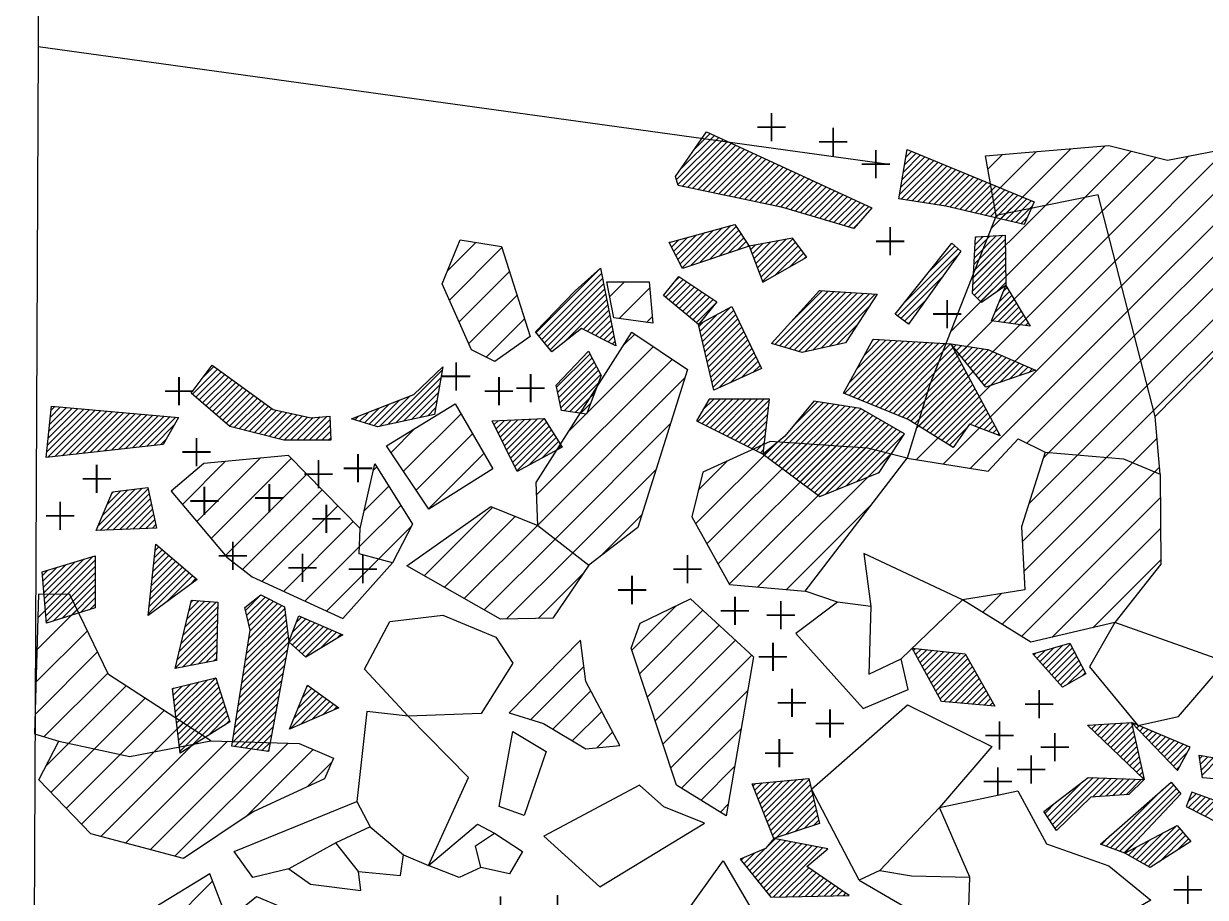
# Model space of a CAD drawing. Header units: metres. Extents: x -4.31 to -3.29, y -17.28 to -14.21.
# Drawn here: x -4.309 to -3.642, y -15.189 to -14.696 of the extents above; entities that cross this region are included whole.
import ezdxf

# ---------------------------------------------------------------- set-up
doc = ezdxf.new("R2010")
doc.units = ezdxf.units.M
doc.header["$LTSCALE"] = 25
doc.header["$MEASUREMENT"] = 0
doc.linetypes.add('STRICHPUNKTX2', pattern=[2, 1, -0.5, 0, -0.5])
doc.layers.get('0').update_dxf_attribs({"linetype": 'CONTINUOUS'})
for name, color, linetype in [('FEUER', 1, 'CONTINUOUS'), ('GRABUNGSGRENZE', 3, 'STRICHPUNKTX2'), ('KNOCHEN', 2, 'CONTINUOUS'), ('KNOCHENSCHRAFF', 2, 'CONTINUOUS'), ('STEINE', 4, 'CONTINUOUS'), ('STEINESCHRAFF', 4, 'CONTINUOUS')]:
    doc.layers.add(name, color=color, linetype=linetype)

# ---------------------------------------------------------------- blocks, each defined once
blk = doc.blocks.new('*X2')
at = {"color": 0}
for p, q in [((-393.029, -1476.671), (-392.129, -1475.77)), ((-394.03, -1478.378), (-391.645, -1475.993)), ((-393.949, -1478.651), (-391.402, -1476.104)), ((-393.796, -1477.79), (-391.887, -1475.881)), ((-393.707, -1478.763), (-391.16, -1476.216)), ((-393.415, -1478.824), (-390.918, -1476.327)), ((-393.123, -1478.885), (-390.676, -1476.438)), ((-392.831, -1478.947), (-390.434, -1476.55)), ((-392.538, -1479.008), (-390.192, -1476.661)), ((-392.246, -1479.069), (-389.949, -1476.773)), ((-391.954, -1479.131), (-389.707, -1476.884)), ((-391.662, -1479.192), (-389.465, -1476.995)), ((-391.37, -1479.253), (-389.223, -1477.107)), ((-381.296, -1478.372), (-380.009, -1477.085)), ((-381.225, -1477.948), (-380.259, -1476.982)), ((-381.154, -1477.524), (-380.509, -1476.878)), ((-381.084, -1477.099), (-380.759, -1476.774)), ((-381.013, -1476.675), (-381.009, -1476.671)), ((-391.077, -1479.315), (-388.981, -1477.218)), ((-390.785, -1479.376), (-388.739, -1477.33)), ((-390.493, -1479.437), (-388.497, -1477.441)), ((-390.201, -1479.499), (-388.254, -1477.552)), ((-389.909, -1479.56), (-388.012, -1477.664)), ((-389.616, -1479.621), (-387.77, -1477.775)), ((-381.437, -1479.22), (-379.509, -1477.292)), ((-381.367, -1478.796), (-379.759, -1477.189)), ((-381.347, -1479.484), (-379.259, -1477.396)), ((-381.042, -1479.532), (-379.009, -1477.5)), ((-380.736, -1479.58), (-378.759, -1477.603)), ((-380.43, -1479.628), (-378.51, -1477.707)), ((-380.125, -1479.676), (-378.26, -1477.811)), ((-389.324, -1479.683), (-387.528, -1477.887)), ((-389.032, -1479.744), (-387.286, -1477.998)), ((-388.74, -1479.805), (-387.044, -1478.109)), ((-388.447, -1479.867), (-386.801, -1478.221)), ((-388.155, -1479.928), (-386.559, -1478.332)), ((-387.874, -1480.001), (-386.317, -1478.444)), ((-379.819, -1479.724), (-378.01, -1477.914)), ((-379.514, -1479.772), (-377.76, -1478.018)), ((-379.208, -1479.82), (-377.51, -1478.122)), ((-378.902, -1479.868), (-377.26, -1478.225)), ((-378.611, -1479.93), (-377.01, -1478.329)), ((-378.325, -1479.997), (-376.76, -1478.433)), ((-387.601, -1480.081), (-386.075, -1478.555)), ((-387.328, -1480.162), (-385.833, -1478.666)), ((-387.055, -1480.242), (-385.591, -1478.778)), ((-386.782, -1480.322), (-385.348, -1478.889)), ((-386.509, -1480.403), (-385.106, -1479.001)), ((-386.235, -1480.483), (-384.864, -1479.112)), ((-378.038, -1480.064), (-376.51, -1478.536)), ((-377.751, -1480.131), (-376.26, -1478.64)), ((-377.464, -1480.197), (-376.011, -1478.744)), ((-377.178, -1480.264), (-375.761, -1478.847)), ((-376.891, -1480.331), (-375.511, -1478.951)), ((-376.604, -1480.398), (-375.261, -1479.054)), ((-376.317, -1480.465), (-375.011, -1479.158)), ((-385.962, -1480.563), (-384.622, -1479.223)), ((-385.689, -1480.644), (-384.38, -1479.335)), ((-385.416, -1480.724), (-384.138, -1479.446)), ((-385.143, -1480.805), (-383.896, -1479.558)), ((-384.87, -1480.885), (-383.653, -1479.669)), ((-384.596, -1480.965), (-383.411, -1479.78)), ((-376.031, -1480.531), (-374.761, -1479.262)), ((-375.744, -1480.598), (-374.511, -1479.365)), ((-375.457, -1480.665), (-374.261, -1479.469)), ((-375.17, -1480.732), (-374.011, -1479.573)), ((-384.323, -1481.046), (-383.169, -1479.892)), ((-374.884, -1480.799), (-373.957, -1479.872)), ((-374.597, -1480.865), (-374.238, -1480.507)), ((-393.707, -1483.359), (-391.455, -1481.106)), ((-393.237, -1483.242), (-390.97, -1480.975)), ((-392.705, -1483.064), (-390.661, -1481.02)), ((-384.05, -1481.126), (-383.791, -1480.868)), ((-394.307, -1482.191), (-393.879, -1481.763)), ((-394.187, -1482.424), (-393.394, -1481.632)), ((-394.067, -1482.658), (-392.909, -1481.5)), ((-393.947, -1482.891), (-392.425, -1481.369)), ((-393.827, -1483.125), (-391.94, -1481.238)), ((-392.174, -1482.886), (-390.521, -1481.233)), ((-391.643, -1482.709), (-390.38, -1481.445)), ((-391.111, -1482.531), (-390.239, -1481.658)), ((-389.563, -1483.104), (-388.292, -1481.832)), ((-389.467, -1483.362), (-387.858, -1481.752)), ((-389.372, -1483.619), (-387.462, -1481.71)), ((-377.26, -1483.529), (-375.482, -1481.75)), ((-377.241, -1483.156), (-375.606, -1481.521)), ((-377.222, -1482.784), (-375.982, -1481.543)), ((-377.204, -1482.411), (-376.357, -1481.565)), ((-377.185, -1482.039), (-376.732, -1481.586)), ((-377.166, -1481.667), (-377.107, -1481.608)), ((-394.427, -1481.957), (-394.364, -1481.894)), ((-390.58, -1482.353), (-390.098, -1481.871)), ((-390.049, -1482.175), (-389.957, -1482.083)), ((-389.851, -1482.331), (-389.592, -1482.072)), ((-389.755, -1482.588), (-389.159, -1481.992)), ((-389.659, -1482.846), (-388.725, -1481.912)), ((-389.276, -1483.877), (-387.31, -1481.911)), ((-389.18, -1484.135), (-387.157, -1482.112)), ((-388.458, -1483.766), (-387.005, -1482.313)), ((-387.64, -1483.302), (-386.853, -1482.515)), ((-381.203, -1485.35), (-378.134, -1482.281)), ((-379.769, -1483.562), (-378.32, -1482.113)), ((-377.298, -1484.273), (-375.471, -1482.447)), ((-377.279, -1483.901), (-375.477, -1482.099)), ((-386.823, -1482.838), (-386.7, -1482.716)), ((-381.567, -1486.068), (-378.127, -1482.628)), ((-377.316, -1484.646), (-375.466, -1482.795)), ((-377.228, -1484.911), (-375.461, -1483.144)), ((-401.957, -1487.013), (-398.4, -1483.455)), ((-401.799, -1487.208), (-398.259, -1483.668)), ((-377.052, -1485.088), (-375.456, -1483.492)), ((-376.875, -1485.265), (-375.451, -1483.84)), ((-401.64, -1487.403), (-398.201, -1483.964)), ((-401.482, -1487.598), (-398.144, -1484.26)), ((-394.649, -1485.008), (-393.653, -1484.012)), ((-394.455, -1485.168), (-393.441, -1484.154)), ((-394.262, -1485.327), (-393.23, -1484.296)), ((-394.108, -1484.113), (-393.865, -1483.87)), ((-394.068, -1485.487), (-393.018, -1484.438)), ((-381.364, -1486.218), (-379.038, -1483.892)), ((-376.025, -1484.768), (-375.445, -1484.189)), ((-375.569, -1484.666), (-375.376, -1484.473)), ((-401.323, -1487.793), (-398.086, -1484.556)), ((-401.165, -1487.988), (-398.029, -1484.852)), ((-400.378, -1487.554), (-397.971, -1485.148)), ((-393.874, -1485.647), (-392.807, -1484.58)), ((-393.681, -1485.807), (-392.595, -1484.722)), ((-393.487, -1485.967), (-392.383, -1484.863)), ((-393.293, -1486.127), (-392.172, -1485.005)), ((-393.1, -1486.287), (-391.96, -1485.147)), ((-388.484, -1487.682), (-385.471, -1484.668)), ((-388.212, -1487.763), (-385.139, -1484.69)), ((-387.939, -1487.844), (-384.807, -1484.712)), ((-387.667, -1487.925), (-384.475, -1484.733)), ((-387.599, -1486.443), (-385.802, -1484.646)), ((-387.394, -1488.006), (-384.143, -1484.755)), ((-387.122, -1488.087), (-383.811, -1484.777)), ((-386.786, -1488.105), (-383.48, -1484.798)), ((-386.329, -1488.002), (-383.148, -1484.82)), ((-385.873, -1487.899), (-382.816, -1484.842)), ((-381.16, -1486.368), (-379.949, -1485.157)), ((-376.193, -1486.351), (-374.98, -1485.138)), ((-376.068, -1485.872), (-375.112, -1484.916)), ((-375.818, -1485.269), (-375.244, -1484.695)), ((-399.299, -1486.83), (-397.913, -1485.444)), ((-399.064, -1486.948), (-397.856, -1485.739)), ((-392.906, -1486.446), (-391.861, -1485.402)), ((-392.627, -1487.228), (-390.976, -1485.578)), ((-392.561, -1487.516), (-390.797, -1485.752)), ((-385.416, -1487.795), (-383.172, -1485.551)), ((-375.884, -1486.395), (-374.848, -1485.359)), ((-375.574, -1486.439), (-374.716, -1485.581)), ((-375.265, -1486.483), (-374.584, -1485.802)), ((-398.829, -1487.066), (-397.798, -1486.035)), ((-398.594, -1487.185), (-397.74, -1486.331)), ((-392.759, -1486.653), (-392.503, -1486.397)), ((-392.693, -1486.941), (-391.74, -1485.987)), ((-392.495, -1487.803), (-390.683, -1485.992)), ((-392.429, -1488.091), (-390.57, -1486.232)), ((-392.363, -1488.378), (-390.456, -1486.471)), ((-380.957, -1486.518), (-380.86, -1486.422)), ((-374.956, -1486.527), (-374.452, -1486.024)), ((-374.646, -1486.572), (-374.32, -1486.245)), ((-374.337, -1486.616), (-374.188, -1486.467)), ((-398.359, -1487.303), (-397.683, -1486.627)), ((-398.124, -1487.422), (-397.625, -1486.923)), ((-392.297, -1488.666), (-390.342, -1486.711)), ((-392.23, -1488.953), (-390.228, -1486.951)), ((-392.164, -1489.241), (-390.114, -1487.191)), ((-384.959, -1487.692), (-383.835, -1486.568)), ((-397.888, -1487.54), (-397.568, -1487.219)), ((-397.653, -1487.658), (-397.51, -1487.515)), ((-392.098, -1489.528), (-390.001, -1487.43)), ((-392.032, -1489.816), (-389.887, -1487.67)), ((-384.546, -1490.461), (-381.558, -1487.473)), ((-384.294, -1490.563), (-381.225, -1487.493)), ((-384.284, -1489.846), (-381.891, -1487.453)), ((-384.043, -1490.665), (-380.891, -1487.514)), ((-383.845, -1489.053), (-382.224, -1487.432)), ((-383.792, -1490.767), (-380.558, -1487.534)), ((-383.54, -1490.869), (-380.225, -1487.554)), ((-383.407, -1488.261), (-382.558, -1487.412)), ((-383.289, -1490.971), (-379.892, -1487.575)), ((-383.037, -1491.074), (-379.559, -1487.595)), ((-382.968, -1487.469), (-382.891, -1487.392)), ((-382.786, -1491.176), (-379.225, -1487.615)), ((-382.534, -1491.278), (-378.892, -1487.636)), ((-382.283, -1491.38), (-378.559, -1487.656)), ((-378.398, -1487.848), (-378.251, -1487.701)), ((-378.24, -1488.044), (-377.943, -1487.747)), ((-378.082, -1488.24), (-377.636, -1487.793)), ((-377.924, -1488.435), (-377.328, -1487.839)), ((-400.8, -1490.098), (-398.91, -1488.208)), ((-400.739, -1490.39), (-398.79, -1488.442)), ((-391.966, -1490.103), (-389.773, -1487.91)), ((-391.641, -1490.131), (-389.659, -1488.149)), ((-390.998, -1489.842), (-389.545, -1488.389)), ((-382.032, -1491.482), (-378.432, -1487.883)), ((-381.78, -1491.584), (-378.309, -1488.113)), ((-381.529, -1491.686), (-378.185, -1488.343)), ((-377.766, -1488.631), (-377.02, -1487.885)), ((-377.608, -1488.826), (-376.713, -1487.931)), ((-377.45, -1489.022), (-376.418, -1487.99)), ((-377.292, -1489.218), (-376.172, -1488.098)), ((-377.134, -1489.413), (-375.926, -1488.205)), ((-376.976, -1489.609), (-375.68, -1488.313)), ((-376.818, -1489.804), (-375.434, -1488.42)), ((-421.344, -1490.49), (-419.934, -1489.079)), ((-420.755, -1489.547), (-420.139, -1488.931)), ((-410.347, -1492.22), (-407.259, -1489.133)), ((-400.677, -1490.682), (-398.67, -1488.675)), ((-400.615, -1490.974), (-398.55, -1488.908)), ((-400.554, -1491.266), (-398.43, -1489.142)), ((-390.356, -1489.554), (-389.431, -1488.629)), ((-389.714, -1489.265), (-389.318, -1488.869)), ((-381.277, -1491.788), (-378.062, -1488.573)), ((-381.026, -1491.891), (-377.939, -1488.804)), ((-380.799, -1492.017), (-377.816, -1489.034)), ((-376.66, -1490), (-375.188, -1488.528)), ((-376.321, -1490.014), (-374.942, -1488.636)), ((-375.784, -1489.83), (-374.696, -1488.743)), ((-375.246, -1489.646), (-374.45, -1488.851)), ((-374.709, -1489.462), (-374.204, -1488.958)), ((-374.171, -1489.279), (-373.958, -1489.066)), ((-421.155, -1490.654), (-419.729, -1489.228)), ((-420.965, -1490.818), (-419.524, -1489.376)), ((-420.776, -1490.982), (-419.319, -1489.525)), ((-420.586, -1491.146), (-419.114, -1489.674)), ((-420.397, -1491.31), (-418.909, -1489.822)), ((-409.894, -1492.121), (-407.333, -1489.56)), ((-400.363, -1491.429), (-398.309, -1489.375)), ((-380.581, -1492.153), (-377.692, -1489.264)), ((-380.363, -1492.289), (-377.569, -1489.494)), ((-380.145, -1492.424), (-377.446, -1489.725)), ((-420.207, -1491.474), (-418.704, -1489.971)), ((-420.018, -1491.638), (-418.499, -1490.119)), ((-419.828, -1491.802), (-418.294, -1490.268)), ((-419.639, -1491.966), (-418.089, -1490.417)), ((-409.442, -1492.022), (-407.407, -1489.987)), ((-408.989, -1491.923), (-407.481, -1490.415)), ((-400.054, -1491.474), (-398.445, -1489.864)), ((-399.746, -1491.519), (-398.658, -1490.43)), ((-379.928, -1492.56), (-377.322, -1489.955)), ((-379.71, -1492.696), (-377.199, -1490.185)), ((-379.492, -1492.832), (-377.076, -1490.415)), ((-429.32, -1491.394), (-429.111, -1491.186)), ((-419.449, -1492.13), (-417.884, -1490.565)), ((-419.26, -1492.294), (-417.679, -1490.714)), ((-418.99, -1492.378), (-417.474, -1490.862)), ((-418.708, -1492.45), (-417.269, -1491.011)), ((-418.426, -1492.521), (-417.064, -1491.16)), ((-411.378, -1492.19), (-410.24, -1491.053)), ((-411.108, -1492.275), (-409.663, -1490.829)), ((-410.8, -1492.32), (-409.085, -1490.605)), ((-408.536, -1491.824), (-407.555, -1490.842)), ((-399.437, -1491.564), (-398.87, -1490.996)), ((-392.826, -1492.024), (-391.573, -1490.77)), ((-392.591, -1492.142), (-391.22, -1490.771)), ((-392.557, -1491.401), (-391.925, -1490.769)), ((-392.356, -1492.261), (-390.868, -1490.772)), ((-392.121, -1492.379), (-390.515, -1490.773)), ((-391.886, -1492.498), (-390.163, -1490.774)), ((-391.651, -1492.616), (-389.81, -1490.775)), ((-391.416, -1492.734), (-389.458, -1490.776)), ((-391.18, -1492.853), (-389.105, -1490.777)), ((-390.945, -1492.971), (-388.783, -1490.809)), ((-388.874, -1494.082), (-385.762, -1490.97)), ((-388.672, -1494.233), (-385.456, -1491.018)), ((-388.47, -1494.385), (-385.151, -1491.066)), ((-388.268, -1494.536), (-384.845, -1491.114)), ((-388.066, -1494.688), (-384.54, -1491.162)), ((-387.5, -1492.355), (-386.068, -1490.922)), ((-379.275, -1492.968), (-376.952, -1490.646)), ((-379.057, -1493.104), (-376.829, -1490.876)), ((-378.839, -1493.239), (-376.706, -1491.106)), ((-429.577, -1493.773), (-427.161, -1491.357)), ((-429.534, -1493.376), (-427.486, -1491.329)), ((-429.505, -1494.054), (-426.837, -1491.386)), ((-429.491, -1492.98), (-427.811, -1491.3)), ((-429.448, -1492.583), (-428.136, -1491.271)), ((-429.405, -1492.187), (-428.461, -1491.243)), ((-429.362, -1491.79), (-428.786, -1491.214)), ((-429.107, -1494.01), (-426.512, -1491.414)), ((-428.708, -1493.965), (-426.187, -1491.443)), ((-428.31, -1493.92), (-425.862, -1491.472)), ((-427.912, -1493.875), (-425.537, -1491.5)), ((-427.513, -1493.83), (-425.212, -1491.529)), ((-427.115, -1493.786), (-424.887, -1491.557)), ((-426.717, -1493.741), (-424.562, -1491.586)), ((-426.318, -1493.696), (-424.237, -1491.615)), ((-425.92, -1493.651), (-423.912, -1491.643)), ((-425.522, -1493.606), (-423.587, -1491.672)), ((-425.123, -1493.562), (-423.262, -1491.7)), ((-424.725, -1493.517), (-422.937, -1491.729)), ((-424.327, -1493.472), (-422.612, -1491.758)), ((-423.928, -1493.427), (-422.287, -1491.786)), ((-418.144, -1492.593), (-416.859, -1491.308)), ((-417.862, -1492.664), (-416.598, -1491.4)), ((-417.58, -1492.735), (-416.307, -1491.463)), ((-417.297, -1492.807), (-416.017, -1491.526)), ((-417.015, -1492.878), (-415.726, -1491.589)), ((-416.733, -1492.95), (-415.436, -1491.652)), ((-416.451, -1493.021), (-415.146, -1491.716)), ((-416.165, -1493.088), (-414.855, -1491.779)), ((-415.812, -1493.089), (-414.533, -1491.81)), ((-415.46, -1493.09), (-414.144, -1491.774)), ((-415.107, -1493.091), (-413.754, -1491.738)), ((-412.185, -1491.937), (-411.973, -1491.725)), ((-411.916, -1492.022), (-411.396, -1491.501)), ((-411.647, -1492.106), (-410.818, -1491.277)), ((-408.083, -1491.724), (-407.629, -1491.27)), ((-403.513, -1493.872), (-401.502, -1491.86)), ((-399.129, -1491.609), (-399.083, -1491.563)), ((-390.71, -1493.09), (-388.831, -1491.21)), ((-390.475, -1493.208), (-388.878, -1491.611)), ((-387.864, -1494.839), (-384.234, -1491.21)), ((-387.662, -1494.991), (-383.928, -1491.258)), ((-387.46, -1495.143), (-383.629, -1491.312)), ((-387.258, -1495.294), (-383.405, -1491.441)), ((-387.056, -1495.446), (-383.18, -1491.57)), ((-386.854, -1495.597), (-382.956, -1491.699)), ((-386.652, -1495.749), (-382.731, -1491.828)), ((-377.449, -1492.203), (-376.583, -1491.336)), ((-377.194, -1492.301), (-376.459, -1491.567)), ((-376.939, -1492.4), (-376.336, -1491.797)), ((-423.53, -1493.382), (-422.371, -1492.224)), ((-414.754, -1493.092), (-413.583, -1491.92)), ((-414.402, -1493.093), (-413.571, -1492.262)), ((-404.334, -1492.218), (-404.104, -1491.987)), ((-404.217, -1492.454), (-403.732, -1491.969)), ((-404.099, -1492.69), (-403.36, -1491.951)), ((-403.982, -1492.926), (-402.989, -1491.933)), ((-403.865, -1493.163), (-402.617, -1491.915)), ((-403.747, -1493.399), (-402.245, -1491.897)), ((-403.63, -1493.635), (-401.873, -1491.879)), ((-403.396, -1494.108), (-401.36, -1492.072)), ((-403.278, -1494.344), (-401.224, -1492.29)), ((-403.161, -1494.58), (-401.089, -1492.508)), ((-390.24, -1493.327), (-388.925, -1492.011)), ((-390.005, -1493.445), (-388.972, -1492.412)), ((-386.45, -1495.901), (-382.507, -1491.957)), ((-386.248, -1496.052), (-382.283, -1492.087)), ((-386.046, -1496.204), (-382.058, -1492.216)), ((-385.64, -1496.151), (-381.834, -1492.345)), ((-385.045, -1495.91), (-381.609, -1492.474)), ((-378.622, -1493.375), (-377.657, -1492.411)), ((-376.684, -1492.498), (-376.213, -1492.027)), ((-376.428, -1492.596), (-376.089, -1492.257)), ((-376.173, -1492.695), (-375.966, -1492.488)), ((-423.131, -1493.338), (-422.841, -1493.047)), ((-414.049, -1493.094), (-413.559, -1492.604)), ((-413.697, -1493.095), (-413.548, -1492.946)), ((-403.044, -1494.817), (-400.953, -1492.726)), ((-402.385, -1494.512), (-400.818, -1492.944)), ((-401.623, -1494.103), (-400.682, -1493.162)), ((-389.77, -1493.563), (-389.019, -1492.813)), ((-384.45, -1495.669), (-381.385, -1492.603)), ((-383.855, -1495.427), (-381.16, -1492.732)), ((-375.918, -1492.793), (-375.843, -1492.718)), ((-400.86, -1493.694), (-400.547, -1493.381)), ((-389.535, -1493.682), (-389.066, -1493.214)), ((-389.299, -1493.8), (-389.113, -1493.614)), ((-389.076, -1493.93), (-388.441, -1493.295)), ((-383.26, -1495.186), (-381.833, -1493.758)), ((-382.666, -1494.944), (-382.505, -1494.784)), ((-426.664, -1497.93), (-424.583, -1495.849)), ((-426.563, -1498.183), (-424.178, -1495.799)), ((-426.193, -1498.167), (-423.854, -1495.828)), ((-426.405, -1497.319), (-424.987, -1495.9)), ((-426.147, -1496.707), (-425.391, -1495.951)), ((-425.889, -1496.095), (-425.795, -1496.001)), ((-425.824, -1498.152), (-423.791, -1496.118)), ((-425.455, -1498.136), (-423.727, -1496.408)), ((-425.086, -1498.121), (-423.664, -1496.698)), ((-424.717, -1498.106), (-423.6, -1496.988)), ((-424.348, -1498.09), (-423.537, -1497.278)), ((-423.979, -1498.075), (-423.473, -1497.568)), ((-423.61, -1498.059), (-423.409, -1497.858)), ((-423.458, -1499.321), (-423.248, -1499.111)), ((-429.703, -1502.03), (-427.486, -1499.813)), ((-429.675, -1502.356), (-426.979, -1499.66)), ((-423.623, -1500.9), (-422.485, -1499.762)), ((-423.582, -1500.505), (-422.676, -1499.599)), ((-423.541, -1500.111), (-422.867, -1499.437)), ((-423.499, -1499.716), (-423.057, -1499.274)), ((-429.813, -1500.726), (-429.512, -1500.425)), ((-429.786, -1501.052), (-429.005, -1500.272)), ((-429.758, -1501.378), (-428.499, -1500.119)), ((-429.73, -1501.704), (-427.992, -1499.966)), ((-429.647, -1502.682), (-426.83, -1499.864)), ((-429.62, -1503.008), (-426.831, -1500.219)), ((-423.787, -1502.479), (-421.722, -1500.413)), ((-423.746, -1502.084), (-421.913, -1500.25)), ((-423.705, -1501.689), (-422.103, -1500.088)), ((-423.664, -1501.295), (-422.294, -1499.925)), ((-429.592, -1503.334), (-426.832, -1500.573)), ((-429.206, -1503.301), (-426.833, -1500.928)), ((-423.828, -1502.873), (-421.531, -1500.576)), ((-422.856, -1502.254), (-421.34, -1500.739)), ((-421.515, -1501.267), (-421.149, -1500.901)), ((-428.693, -1503.141), (-426.834, -1501.282)), ((-428.179, -1502.981), (-426.835, -1501.637)), ((-418.359, -1502.707), (-417.48, -1501.829)), ((-427.665, -1502.821), (-426.836, -1501.992)), ((-427.152, -1502.661), (-426.837, -1502.346)), ((-421.983, -1504.563), (-419.928, -1502.509)), ((-421.871, -1504.098), (-419.995, -1502.222)), ((-421.76, -1503.633), (-420.325, -1502.198)), ((-421.648, -1503.168), (-420.655, -1502.175)), ((-421.536, -1502.703), (-420.985, -1502.151)), ((-421.425, -1502.237), (-421.315, -1502.127)), ((-418.291, -1502.993), (-417.245, -1501.947)), ((-418.223, -1503.279), (-417.01, -1502.065)), ((-418.174, -1504.29), (-416.305, -1502.421)), ((-418.155, -1503.564), (-416.775, -1502.184)), ((-418.107, -1503.87), (-416.54, -1502.302)), ((-422.094, -1505.028), (-419.935, -1502.869)), ((-418.306, -1505.129), (-416.107, -1502.93)), ((-418.24, -1504.71), (-416.147, -1502.616)), ((-415.713, -1503.95), (-414.942, -1503.179)), ((-415.493, -1503.377), (-415.189, -1503.073)), ((-422.317, -1505.959), (-419.948, -1503.589)), ((-422.206, -1505.493), (-419.941, -1503.229)), ((-418.439, -1505.969), (-416.029, -1503.559)), ((-418.373, -1505.549), (-416.068, -1503.245)), ((-415.898, -1504.489), (-414.695, -1503.286)), ((-415.712, -1504.657), (-414.448, -1503.393)), ((-415.526, -1504.824), (-414.201, -1503.499)), ((-415.34, -1504.992), (-413.955, -1503.606)), ((-415.154, -1505.159), (-413.708, -1503.713)), ((-414.968, -1505.327), (-413.461, -1503.819)), ((-421.907, -1505.902), (-419.955, -1503.949)), ((-421.469, -1505.818), (-419.961, -1504.309)), ((-418.638, -1507.229), (-415.92, -1504.511)), ((-418.572, -1506.809), (-415.95, -1504.187)), ((-418.505, -1506.389), (-415.989, -1503.873)), ((-414.139, -1504.851), (-413.214, -1503.926)), ((-413.242, -1504.308), (-412.967, -1504.033)), ((-421.031, -1505.733), (-419.968, -1504.67)), ((-420.594, -1505.649), (-419.974, -1505.03)), ((-418.704, -1507.649), (-416, -1504.944)), ((-380.664, -1504.964), (-380.551, -1504.851)), ((-380.538, -1505.191), (-380.231, -1504.885)), ((-380.412, -1505.419), (-379.911, -1504.918)), ((-380.286, -1505.646), (-379.591, -1504.952)), ((-380.159, -1505.873), (-379.271, -1504.985)), ((-380.033, -1506.101), (-378.951, -1505.019)), ((-379.907, -1506.328), (-378.631, -1505.052)), ((-379.781, -1506.555), (-378.311, -1505.086)), ((-379.654, -1506.782), (-377.991, -1505.119)), ((-379.528, -1507.01), (-377.712, -1505.194)), ((-373.861, -1505.231), (-373.728, -1505.099)), ((-373.694, -1505.419), (-373.23, -1504.955)), ((-373.528, -1505.606), (-372.733, -1504.811)), ((-373.362, -1505.794), (-372.235, -1504.667)), ((-373.196, -1505.981), (-371.816, -1504.601)), ((-373.03, -1506.168), (-371.694, -1504.833)), ((-372.864, -1506.356), (-371.572, -1505.064)), ((-420.156, -1505.565), (-419.981, -1505.39)), ((-418.837, -1508.489), (-416.158, -1505.81)), ((-418.771, -1508.069), (-416.079, -1505.377)), ((-379.402, -1507.237), (-377.585, -1505.42)), ((-379.275, -1507.464), (-377.457, -1505.646)), ((-372.698, -1506.543), (-371.45, -1505.296)), ((-372.531, -1506.731), (-371.329, -1505.528)), ((-372.365, -1506.918), (-371.207, -1505.76)), ((-422.278, -1508.747), (-420.035, -1506.504)), ((-418.903, -1508.909), (-416.238, -1506.243)), ((-379.149, -1507.692), (-377.329, -1505.872)), ((-378.95, -1507.846), (-377.202, -1506.098)), ((-378.625, -1507.875), (-377.074, -1506.323)), ((-371.976, -1506.882), (-371.085, -1505.991)), ((-371.148, -1506.408), (-370.963, -1506.223)), ((-422.47, -1507.172), (-422.372, -1507.074)), ((-422.432, -1507.487), (-421.902, -1506.958)), ((-422.393, -1507.802), (-421.433, -1506.842)), ((-422.355, -1508.117), (-420.963, -1506.726)), ((-422.316, -1508.432), (-420.494, -1506.61)), ((-422.239, -1509.062), (-419.948, -1506.771)), ((-422.201, -1509.378), (-419.862, -1507.039)), ((-419.036, -1509.748), (-416.396, -1507.109)), ((-418.97, -1509.328), (-416.317, -1506.676)), ((-415.143, -1507.623), (-414.612, -1507.092)), ((-414.896, -1507.022), (-414.818, -1506.944)), ((-378.3, -1507.903), (-376.946, -1506.549)), ((-377.975, -1507.932), (-376.819, -1506.775)), ((-377.65, -1507.96), (-376.691, -1507.001)), ((-422.162, -1509.693), (-419.776, -1507.306)), ((-422.124, -1510.008), (-419.689, -1507.573)), ((-422.085, -1510.323), (-419.603, -1507.84)), ((-419.103, -1510.168), (-416.476, -1507.542)), ((-415.857, -1509.398), (-413.995, -1507.536)), ((-415.638, -1508.825), (-414.201, -1507.388)), ((-415.39, -1508.224), (-414.406, -1507.24)), ((-415.234, -1509.128), (-413.789, -1507.683)), ((-414.611, -1508.858), (-413.584, -1507.831)), ((-377.325, -1507.989), (-376.563, -1507.227)), ((-377, -1508.017), (-376.436, -1507.453)), ((-376.675, -1508.046), (-376.308, -1507.679)), ((-422.047, -1510.638), (-419.516, -1508.107)), ((-421.447, -1510.391), (-419.43, -1508.375)), ((-418.968, -1510.388), (-416.555, -1507.974)), ((-418.661, -1510.434), (-416.634, -1508.407)), ((-413.987, -1508.588), (-413.378, -1507.979)), ((-413.364, -1508.318), (-413.172, -1508.127)), ((-376.35, -1508.074), (-376.18, -1507.905)), ((-420.485, -1509.783), (-419.344, -1508.642)), ((-419.524, -1509.176), (-419.257, -1508.909)), ((-418.353, -1510.48), (-416.714, -1508.84)), ((-370.788, -1509.23), (-370.733, -1509.175)), ((-370.607, -1509.403), (-370.358, -1509.153)), ((-370.426, -1509.575), (-369.982, -1509.131)), ((-370.246, -1509.748), (-369.607, -1509.11)), ((-370.065, -1509.921), (-369.232, -1509.088)), ((-369.885, -1510.094), (-368.856, -1509.066)), ((-369.704, -1510.267), (-368.481, -1509.044)), ((-368.235, -1509.152), (-368.186, -1509.103)), ((-418.045, -1510.525), (-416.793, -1509.273)), ((-417.738, -1510.571), (-416.873, -1509.706)), ((-369.524, -1510.44), (-368.306, -1509.223)), ((-369.343, -1510.613), (-368.242, -1509.513)), ((-369.162, -1510.786), (-368.179, -1509.803)), ((-368.063, -1509.333), (-367.937, -1509.208)), ((-367.89, -1509.514), (-367.688, -1509.312)), ((-367.717, -1509.694), (-367.439, -1509.416)), ((-367.544, -1509.875), (-367.19, -1509.521)), ((-367.371, -1510.056), (-366.94, -1509.625)), ((-367.198, -1510.236), (-366.691, -1509.729)), ((-367.025, -1510.417), (-366.442, -1509.834)), ((-417.43, -1510.617), (-416.952, -1510.139)), ((-368.982, -1510.959), (-368.115, -1510.093)), ((-368.801, -1511.132), (-368.052, -1510.383)), ((-366.853, -1510.598), (-366.193, -1509.938)), ((-366.68, -1510.778), (-365.944, -1510.042)), ((-366.507, -1510.959), (-365.694, -1510.147)), ((-366.334, -1511.14), (-365.445, -1510.251)), ((-366.161, -1511.321), (-365.196, -1510.355)), ((-417.123, -1510.663), (-417.031, -1510.572)), ((-368.621, -1511.305), (-367.988, -1510.673)), ((-368.44, -1511.478), (-367.924, -1510.963)), ((-365.988, -1511.501), (-365.214, -1510.727)), ((-364.507, -1511.081), (-364.338, -1510.912)), ((-364.459, -1511.387), (-364.037, -1510.964)), ((-364.411, -1511.692), (-363.736, -1511.017)), ((-364.364, -1511.998), (-363.435, -1511.069)), ((-368.26, -1511.651), (-367.861, -1511.253)), ((-368.079, -1511.824), (-367.797, -1511.543)), ((-367.898, -1511.997), (-367.734, -1511.833)), ((-365.815, -1511.682), (-365.633, -1511.499)), ((-389.712, -1512.598), (-389.58, -1512.465)), ((-389.613, -1512.852), (-389.19, -1512.429)), ((-389.514, -1513.106), (-388.8, -1512.393)), ((-389.415, -1513.361), (-388.411, -1512.357)), ((-389.315, -1513.615), (-388.021, -1512.321)), ((-389.216, -1513.869), (-387.632, -1512.285)), ((-389.117, -1514.124), (-387.242, -1512.249)), ((-389.018, -1514.378), (-386.853, -1512.213)), ((-388.919, -1514.633), (-386.538, -1512.252)), ((-373.09, -1514.36), (-371.074, -1512.344)), ((-372.949, -1514.573), (-370.516, -1512.14)), ((-372.808, -1514.785), (-370.174, -1512.152)), ((-372.667, -1514.998), (-369.833, -1512.164)), ((-370.558, -1513.242), (-369.491, -1512.176)), ((-370.178, -1513.216), (-369.15, -1512.188)), ((-369.799, -1513.19), (-368.808, -1512.2)), ((-369.419, -1513.164), (-368.466, -1512.212)), ((-369.04, -1513.138), (-368.125, -1512.224)), ((-368.66, -1513.112), (-367.783, -1512.236)), ((-367.718, -1512.17), (-367.67, -1512.123)), ((-388.819, -1514.887), (-386.471, -1512.538)), ((-388.72, -1515.141), (-386.403, -1512.824)), ((-388.621, -1515.396), (-386.335, -1513.11)), ((-369.788, -1516.008), (-366.598, -1512.818)), ((-369.531, -1516.104), (-365.985, -1512.558)), ((-369.273, -1516.201), (-365.823, -1512.75)), ((-369.016, -1516.297), (-365.662, -1512.942)), ((-365.155, -1513.497), (-364.707, -1513.049)), ((-365.139, -1513.834), (-364.448, -1513.143)), ((-388.414, -1515.542), (-386.268, -1513.396)), ((-387.886, -1515.368), (-386.2, -1513.682)), ((-373.23, -1514.147), (-372.617, -1513.534)), ((-364.906, -1513.954), (-364.188, -1513.237)), ((-364.672, -1514.074), (-363.928, -1513.33)), ((-364.438, -1514.194), (-363.669, -1513.424)), ((-364.205, -1514.314), (-363.409, -1513.518)), ((-387.358, -1515.194), (-386.132, -1513.967)), ((-386.83, -1515.019), (-386.064, -1514.253)), ((-386.303, -1514.845), (-385.997, -1514.539)), ((-367.856, -1516.905), (-365.812, -1514.86)), ((-367.632, -1517.034), (-365.619, -1515.021)), ((-389.912, -1517.394), (-388.174, -1515.655)), ((-389.755, -1517.59), (-387.876, -1515.711)), ((-389.597, -1517.786), (-387.578, -1515.766)), ((-389.439, -1517.982), (-387.28, -1515.822)), ((-388.96, -1516.088), (-388.472, -1515.6)), ((-370.045, -1515.912), (-369.531, -1515.398)), ((-368.759, -1516.393), (-367.908, -1515.542)), ((-368.305, -1516.647), (-367.318, -1515.66)), ((-368.081, -1516.776), (-366.565, -1515.26)), ((-367.407, -1517.163), (-365.459, -1515.215)), ((-366.778, -1516.887), (-365.299, -1515.408)), ((-365.795, -1516.258), (-365.139, -1515.602)), ((-390.228, -1517.002), (-389.638, -1516.412)), ((-390.07, -1517.198), (-389.023, -1516.151)), ((-389.282, -1518.178), (-386.982, -1515.877)), ((-389.124, -1518.374), (-386.683, -1515.933)), ((-388.966, -1518.569), (-386.385, -1515.989)), ((-388.809, -1518.765), (-386.087, -1516.044)), ((-388.577, -1518.887), (-385.789, -1516.1)), ((-368.53, -1516.518), (-368.072, -1516.06)), ((-390.385, -1516.806), (-390.253, -1516.674)), ((-388.216, -1518.88), (-386.571, -1517.235)), ((-387.855, -1518.872), (-386.361, -1517.379)), ((-387.494, -1518.865), (-386.152, -1517.523)), ((-387.134, -1518.858), (-385.942, -1517.666)), ((-386.773, -1518.851), (-385.732, -1517.81)), ((-386.412, -1518.843), (-385.522, -1517.954)), ((-386.051, -1518.836), (-385.312, -1518.097)), ((-385.69, -1518.829), (-385.103, -1518.241)), ((-385.33, -1518.822), (-384.893, -1518.385)), ((-384.969, -1518.814), (-384.683, -1518.529)), ((-384.608, -1518.807), (-384.473, -1518.672))]:
    blk.add_line(p, q, dxfattribs=at)
blk = doc.blocks.new('*X9')
at = {"color": 0}
for p, q in [((-373.216, -1479.838), (-369.844, -1476.467)), ((-376.458, -1477.777), (-375.638, -1476.957)), ((-376.19, -1479.277), (-373.707, -1476.794)), ((-375.427, -1480.282), (-371.776, -1476.63)), ((-371.005, -1479.395), (-368.371, -1476.761)), ((-370.006, -1480.164), (-366.956, -1477.113)), ((-369.644, -1481.57), (-365.115, -1477.04)), ((-369.283, -1482.976), (-362.929, -1476.623)), ((-368.921, -1484.382), (-362.175, -1477.636)), ((-368.56, -1485.789), (-361.603, -1478.832)), ((-378.556, -1486.946), (-371.005, -1479.395)), ((-377.418, -1484.04), (-373.216, -1479.838)), ((-379.694, -1489.852), (-370.006, -1480.164)), ((-376.28, -1481.135), (-375.427, -1480.282)), ((-368.198, -1487.195), (-361.205, -1480.201)), ((-380.492, -1492.417), (-369.644, -1481.57)), ((-367.837, -1488.601), (-360.807, -1481.571)), ((-406.96, -1483.53), (-405.349, -1481.919)), ((-406.851, -1485.189), (-403.88, -1482.218)), ((-380.494, -1494.187), (-369.283, -1482.976)), ((-367.475, -1490.007), (-360.409, -1482.941)), ((-406.304, -1486.41), (-403.454, -1483.56)), ((-397.798, -1484.974), (-396.97, -1484.146)), ((-397.274, -1486.219), (-395.544, -1484.488)), ((-378.968, -1494.429), (-368.921, -1484.382)), ((-367.114, -1491.414), (-360.011, -1484.311)), ((-405.757, -1487.63), (-403.029, -1484.902)), ((-377.442, -1494.671), (-368.56, -1485.789)), ((-404.764, -1488.405), (-402.604, -1486.245)), ((-395.727, -1486.439), (-395.407, -1486.119)), ((-397.014, -1487.726), (-396.388, -1487.1)), ((-400.14, -1492.62), (-395.326, -1487.806)), ((-374.259, -1493.255), (-368.198, -1487.195)), ((-401.932, -1496.179), (-394.265, -1488.512)), ((-373.025, -1493.789), (-367.837, -1488.601)), ((-401.866, -1497.881), (-393.552, -1489.568)), ((-371.393, -1493.925), (-367.475, -1490.007)), ((-409.435, -1494.844), (-406.192, -1491.601)), ((-369.761, -1494.061), (-367.114, -1491.414)), ((-410.142, -1493.784), (-408.776, -1492.418)), ((-400.885, -1498.669), (-394.368, -1492.151)), ((-408.727, -1495.904), (-405.543, -1492.72)), ((-368.291, -1494.358), (-366.914, -1492.982)), ((-408.02, -1496.964), (-404.895, -1493.839)), ((-392.956, -1497.811), (-388.34, -1493.195)), ((-392.324, -1498.946), (-386.685, -1493.307)), ((-391.693, -1500.082), (-385.029, -1493.419)), ((-391.061, -1501.218), (-383.373, -1493.531)), ((-373.338, -1494.102), (-373.025, -1493.789)), ((-421.915, -1496.717), (-419.48, -1494.282)), ((-421.106, -1497.676), (-417.531, -1494.101)), ((-420.296, -1498.634), (-415.776, -1494.114)), ((-392.796, -1495.882), (-391.181, -1494.268)), ((-389.455, -1501.381), (-381.944, -1493.869)), ((-374.522, -1498.822), (-369.761, -1494.061)), ((-374.431, -1500.499), (-368.291, -1494.358)), ((-374.156, -1496.688), (-371.393, -1493.925)), ((-419.487, -1499.593), (-414.9, -1495.006)), ((-411.134, -1494.776), (-410.951, -1494.592)), ((-399.89, -1499.441), (-395.183, -1494.734)), ((-375.65, -1503.485), (-367.044, -1494.879)), ((-367.044, -1494.879), (-366.767, -1494.603)), ((-411.648, -1497.057), (-410.273, -1495.682)), ((-418.517, -1500.391), (-414.024, -1495.898)), ((-374.56, -1504.163), (-366.721, -1496.324)), ((-417.426, -1501.067), (-413.149, -1496.79)), ((-411.918, -1499.095), (-409.594, -1496.771)), ((-408.257, -1500.737), (-404.397, -1496.877)), ((-387.828, -1501.521), (-382.999, -1496.692)), ((-416.214, -1501.623), (-412.273, -1497.682)), ((-407.132, -1501.379), (-403.141, -1497.388)), ((-398.359, -1499.678), (-395.999, -1497.318)), ((-410.856, -1499.8), (-408.971, -1497.915)), ((-406.007, -1502.022), (-401.884, -1497.9)), ((-372.85, -1504.22), (-366.708, -1498.079)), ((-415.003, -1502.179), (-411.918, -1499.095)), ((-404.881, -1502.665), (-400.885, -1498.669)), ((-413.791, -1502.736), (-410.856, -1499.8)), ((-403.633, -1503.184), (-399.89, -1499.441)), ((-370.543, -1503.682), (-366.696, -1499.835)), ((-401.839, -1503.158), (-399.273, -1500.592)), ((-430.076, -1503.11), (-428.761, -1501.795)), ((-376.739, -1502.807), (-375.683, -1501.751)), ((-396.56, -1504.95), (-394.051, -1502.441)), ((-377.829, -1502.129), (-377.779, -1502.079)), ((-430.128, -1504.93), (-427.849, -1502.651)), ((-396.119, -1506.277), (-392.536, -1502.693)), ((-430.18, -1506.75), (-427.276, -1503.846)), ((-395.678, -1507.604), (-391.615, -1503.54)), ((-395.238, -1508.931), (-390.694, -1504.387)), ((-430.232, -1508.57), (-426.703, -1505.041)), ((-394.797, -1510.258), (-389.773, -1505.234)), ((-429.726, -1509.831), (-426.13, -1506.235)), ((-402.246, -1508.868), (-399.252, -1505.874)), ((-428.33, -1510.203), (-425.093, -1506.967)), ((-426.879, -1510.52), (-424.018, -1507.659)), ((-401.017, -1509.407), (-398.859, -1507.249)), ((-394.356, -1511.584), (-390.02, -1507.248)), ((-425.428, -1510.837), (-422.943, -1508.352)), ((-399.912, -1510.069), (-398.245, -1508.403)), ((-423.51, -1510.687), (-421.868, -1509.045)), ((-421.309, -1510.253), (-420.793, -1509.738)), ((-398.533, -1510.459), (-397.632, -1509.557)), ((-393.748, -1512.745), (-390.388, -1509.385)), ((-429.621, -1511.494), (-428.33, -1510.203)), ((-429.333, -1512.975), (-426.879, -1510.52)), ((-426.524, -1515.469), (-421.309, -1510.253)), ((-425.127, -1515.839), (-419.374, -1510.086)), ((-423.73, -1516.21), (-417.663, -1510.143)), ((-422.333, -1516.58), (-415.953, -1510.2)), ((-428.467, -1513.876), (-425.428, -1510.837)), ((-427.601, -1514.777), (-423.51, -1510.687)), ((-418.343, -1514.359), (-414.538, -1510.554)), ((-414.878, -1512.662), (-413.495, -1511.279)), ((-392.659, -1513.423), (-390.756, -1511.521)), ((-391.569, -1514.101), (-391.125, -1513.657)), ((-424.023, -1521.807), (-420.212, -1517.995))]:
    blk.add_line(p, q, dxfattribs=at)
blk = doc.blocks.new('LB')
at = {"layer": 'FEUER', "const_width": 0.1}
for points in [[(0, 0), (0, -1.6)], [(-0.8, -0.8), (0.8, -0.8)]]:
    blk.add_lwpolyline(points, dxfattribs=at)
blk = doc.blocks.new('*X14')
at = {"color": 0}
for p, q in [((-397.5, -1485), (-397.5, -1485)), ((-396.25, -1485), (-396.25, -1485)), ((-396.875, -1486.25), (-396.875, -1486.25)), ((-395.625, -1486.25), (-395.625, -1486.25))]:
    blk.add_line(p, q, dxfattribs=at)

msp = doc.modelspace()

# ---------------------------------------------------------------- linework, layer by layer
at = {"layer": 'GRABUNGSGRENZE', "flags": 128}
for points in [[(-4.30006, -14.20559), (-4.3005, -14.70885), (-4.30875, -16.50477), (-4.22289, -16.69616), (-4.22594, -17.04639)], [(-3.82031, -14.7753), (-4.3005, -14.70885)]]:
    msp.add_lwpolyline(points, dxfattribs=at)
at = {"layer": 'KNOCHEN'}
for points in [[(-3.94081, -14.78207), (-3.92345, -14.7567), (-3.83004, -14.79968), (-3.84024, -14.81134), (-3.88037, -14.79953), (-3.9393, -14.78716), (-3.94081, -14.78207)], [(-3.81478, -14.79464), (-3.81012, -14.76669), (-3.73853, -14.79638), (-3.74416, -14.80907), (-3.78836, -14.79878), (-3.81478, -14.79464)], [(-3.93689, -14.83393), (-3.94447, -14.81917), (-3.90734, -14.80911), (-3.89924, -14.82133), (-3.93689, -14.83393)], [(-3.86672, -14.82753), (-3.87483, -14.81683), (-3.89924, -14.82133), (-3.89167, -14.84169), (-3.86672, -14.82753)], [(-3.77325, -14.84813), (-3.77163, -14.81611), (-3.75485, -14.81514), (-3.75443, -14.84361), (-3.76818, -14.85323), (-3.77325, -14.84813)], [(-3.817, -14.8597), (-3.78486, -14.81963), (-3.77979, -14.82422), (-3.80939, -14.86531), (-3.817, -14.8597)], [(-4.01985, -14.86978), (-3.99742, -14.84647), (-3.98315, -14.8338), (-3.97464, -14.87754), (-3.99392, -14.86783), (-4.01074, -14.88099), (-4.01985, -14.86978)], [(-3.94761, -14.84915), (-3.93894, -14.8385), (-3.91763, -14.8528), (-3.92783, -14.86548), (-3.94761, -14.84915)], [(-3.76262, -14.86341), (-3.75443, -14.84361), (-3.74077, -14.86653), (-3.76262, -14.86341)], [(-3.88669, -14.87627), (-3.85966, -14.84636), (-3.82713, -14.84848), (-3.845, -14.87588), (-3.86942, -14.8814), (-3.88669, -14.87627)], [(-3.9193, -14.90261), (-3.92783, -14.86548), (-3.909, -14.85536), (-3.89232, -14.89049), (-3.9193, -14.90261)], [(-3.8461, -14.90435), (-3.82924, -14.8739), (-3.78553, -14.87656), (-3.75772, -14.92849), (-3.77499, -14.92184), (-3.78418, -14.93503), (-3.80955, -14.91919), (-3.8461, -14.90435)], [(-3.78553, -14.87656), (-3.7647, -14.87967), (-3.73779, -14.89144), (-3.76578, -14.90102), (-3.78553, -14.87656)], [(-4.00825, -14.89981), (-3.98989, -14.88055), (-3.98282, -14.89429), (-3.99101, -14.91613), (-4.00524, -14.91405), (-4.00825, -14.89981)], [(-4.21414, -14.9043), (-4.2024, -14.88857), (-4.16791, -14.91358), (-4.14657, -14.91822), (-4.13589, -14.91723), (-4.13542, -14.93096), (-4.16186, -14.93088), (-4.19234, -14.92317), (-4.21414, -14.9043)], [(-4.1237, -14.91879), (-4.08858, -14.90517), (-4.07227, -14.88946), (-4.07692, -14.91639), (-4.10897, -14.92341), (-4.1237, -14.91879)], [(-4.29609, -14.94066), (-4.29295, -14.91169), (-4.2213, -14.918), (-4.22998, -14.93323), (-4.29609, -14.94066)], [(-3.92901, -14.91986), (-3.89145, -14.93878), (-3.8878, -14.90778), (-3.92186, -14.90769), (-3.92901, -14.91986)], [(-3.89145, -14.93878), (-3.85949, -14.96277), (-3.8259, -14.94914), (-3.8116, -14.92732), (-3.83647, -14.91302), (-3.86289, -14.90887), (-3.87922, -14.92865), (-3.89145, -14.93878)], [(-4.03025, -14.94855), (-4.0444, -14.92004), (-4.01491, -14.9186), (-4.00479, -14.9349), (-4.03025, -14.94855)], [(-4.26774, -14.98192), (-4.25853, -14.96009), (-4.23869, -14.9576), (-4.23368, -14.98049), (-4.26774, -14.98192)], [(-4.23839, -15.02979), (-4.23421, -14.98964), (-4.21089, -15.00953), (-4.23839, -15.02979)], [(-4.29585, -15.03419), (-4.29831, -15.00521), (-4.26829, -14.99615), (-4.26837, -15.02563), (-4.29585, -15.03419)], [(-4.19133, -15.10363), (-4.18098, -15.03809), (-4.18399, -15.02537), (-4.17482, -15.01828), (-4.16162, -15.02492), (-4.15914, -15.04476), (-4.1705, -15.10674), (-4.19133, -15.10363)], [(-4.22323, -15.05982), (-4.21397, -15.02121), (-4.19923, -15.02227), (-4.19983, -15.05531), (-4.22323, -15.05982)], [(-4.15914, -15.04476), (-4.1535, -15.03003), (-4.12863, -15.04078), (-4.1495, -15.05343), (-4.15914, -15.04476)], [(-3.79069, -15.07836), (-3.80738, -15.04832), (-3.7774, -15.05145), (-3.76071, -15.08099), (-3.79069, -15.07836)], [(-3.72255, -15.07042), (-3.73927, -15.05157), (-3.71841, -15.04553), (-3.70931, -15.06284), (-3.72255, -15.07042)], [(-4.22032, -15.10761), (-4.22479, -15.071), (-4.20037, -15.06497), (-4.19231, -15.0899), (-4.22032, -15.10761)], [(-4.15877, -15.09407), (-4.14853, -15.06919), (-4.13078, -15.08195), (-4.15877, -15.09407)], [(-3.67644, -15.12241), (-3.70838, -15.09181), (-3.68347, -15.09036), (-3.67644, -15.12241)], [(-3.68347, -15.09036), (-3.65762, -15.11738), (-3.65047, -15.10418), (-3.68347, -15.09036)], [(-3.6434, -15.12148), (-3.64539, -15.10877), (-3.62456, -15.11239), (-3.62561, -15.12306), (-3.6434, -15.12148)], [(-3.88547, -15.15586), (-3.89758, -15.12482), (-3.86554, -15.12186), (-3.85952, -15.14729), (-3.88547, -15.15586)], [(-3.72584, -15.15124), (-3.73292, -15.14054), (-3.70796, -15.1213), (-3.67644, -15.12241), (-3.68511, -15.13102), (-3.70646, -15.13249), (-3.72584, -15.15124)], [(-3.70095, -15.15894), (-3.6612, -15.12398), (-3.65562, -15.1306), (-3.68724, -15.16406), (-3.70095, -15.15894)], [(-3.62569, -15.15153), (-3.62261, -15.13934), (-3.64952, -15.1296), (-3.6526, -15.13773), (-3.62569, -15.15153)], [(-3.68724, -15.16406), (-3.65771, -15.14839), (-3.65011, -15.15756), (-3.67303, -15.17223), (-3.68724, -15.16406)], [(-3.89006, -15.16144), (-3.90431, -15.1675), (-3.88709, -15.1889), (-3.84286, -15.18801), (-3.8667, -15.17167), (-3.85498, -15.16154), (-3.88547, -15.15586), (-3.89006, -15.16144)]]:
    msp.add_lwpolyline(points, dxfattribs=at)
at = {"layer": 'STEINE'}
for points in [[(-3.7599, -14.80395), (-3.76591, -14.77038), (-3.69625, -14.76448), (-3.66323, -14.77271), (-3.62915, -14.7662), (-3.61801, -14.78148), (-3.59939, -14.84559), (-3.67026, -14.91756)], [(-3.6673, -14.95011), (-3.67026, -14.91756), (-3.70243, -14.79242), (-3.7599, -14.80395), (-3.79729, -14.8994), (-3.81012, -14.94105)], [(-4.04278, -14.88649), (-4.05598, -14.87985), (-4.07264, -14.84269), (-4.0624, -14.81781), (-4.03903, -14.82144), (-4.02291, -14.87232), (-4.04278, -14.88649)], [(-3.97561, -14.86178), (-3.97961, -14.84143), (-3.95572, -14.8415), (-3.95376, -14.86489), (-3.97561, -14.86178)], [(-4.01865, -14.97908), (-4.01959, -14.95468), (-3.96546, -14.86994), (-3.93401, -14.89088), (-3.96222, -14.98026), (-3.98974, -15.00153)], [(-4.08013, -14.96975), (-4.10392, -14.9341), (-4.06521, -14.91032), (-4.04397, -14.94698), (-4.08013, -14.96975)], [(-3.88736, -14.93168), (-3.92553, -14.94885), (-3.93171, -14.97425), (-3.91047, -15.01244), (-3.86778, -15.01612), (-3.81012, -14.94105), (-3.83247, -14.93539), (-3.88736, -14.93168)], [(-3.81012, -14.94105), (-3.76439, -14.9483), (-3.74756, -14.93005), (-3.73233, -14.93772), (-3.74567, -14.97987), (-3.74374, -15.01546), (-3.77883, -15.02095)], [(-3.73233, -14.93772), (-3.68812, -14.9414), (-3.6673, -14.95011), (-3.66694, -15.00094), (-3.69296, -15.03391), (-3.74027, -15.04495), (-3.77883, -15.02095)], [(-4.22548, -14.95967), (-4.19407, -14.99687), (-4.17987, -15.0081), (-4.1286, -15.03163), (-4.10055, -15.00019), (-4.11934, -14.99506), (-4.11879, -14.98082), (-4.15934, -14.93953), (-4.20714, -14.94397), (-4.22548, -14.95967)], [(-4.11879, -14.98082), (-4.11055, -14.94425), (-4.0893, -14.97837), (-4.10055, -15.00019)], [(-4.09242, -15.00174), (-4.04505, -14.96833), (-4.01865, -14.97908), (-3.98974, -15.00153), (-4.01016, -15.03146), (-4.03964, -15.03189), (-4.09242, -15.00174)], [(-3.77883, -15.02095), (-3.83467, -14.99486), (-3.83069, -15.02487), (-3.83182, -15.06299), (-3.8135, -15.0544), (-3.77883, -15.02095)], [(-4.20302, -15.10055), (-4.26086, -15.06327), (-4.28259, -15.01797), (-4.30038, -15.01791), (-4.30264, -15.0967), (-4.28893, -15.10081)], [(-3.8495, -15.02227), (-3.86778, -15.01612)], [(-3.96086, -15.03415), (-3.93235, -15.02051), (-3.89686, -15.05314), (-3.91237, -15.14307), (-3.94028, -15.12571), (-3.96598, -15.04837), (-3.96086, -15.03415)], [(-3.83069, -15.02487), (-3.8495, -15.02227), (-3.87293, -15.03999), (-3.83493, -15.0823), (-3.80948, -15.0717), (-3.8135, -15.0544)], [(-4.11648, -15.06013), (-4.10217, -15.03323), (-4.07217, -15.02976), (-4.04221, -15.04205), (-4.0326, -15.05682), (-4.05047, -15.08523), (-4.09165, -15.08664), (-4.11648, -15.06013)], [(-3.6305, -15.05595), (-3.69296, -15.03391), (-3.70727, -15.05877), (-3.67991, -15.0919), (-3.65702, -15.08688), (-3.6305, -15.05595)], [(-3.97224, -15.10325), (-3.99145, -15.0671), (-3.99443, -15.04371), (-4.03471, -15.08477), (-4.01541, -15.09092), (-3.99156, -15.10523), (-3.97224, -15.10325)], [(-4.11318, -15.1491), (-4.09442, -15.16491), (-4.0802, -15.17105), (-4.05769, -15.1213), (-4.09165, -15.08664), (-4.11503, -15.08403), (-4.12076, -15.13484)], [(-3.83724, -15.17938), (-3.86404, -15.12796), (-3.81001, -15.08034), (-3.7623, -15.10386), (-3.79188, -15.13834), (-3.82553, -15.17382), (-3.83724, -15.17938)], [(-4.02624, -15.14274), (-4.04046, -15.13762), (-4.03271, -15.09545), (-4.01393, -15.10669), (-4.02624, -15.14274)], [(-4.1532, -15.10222), (-4.13391, -15.11041), (-4.13903, -15.12208), (-4.17924, -15.14077), (-4.21846, -15.16709), (-4.27078, -15.15322), (-4.30017, -15.12263), (-4.28893, -15.10081), (-4.24879, -15.10956), (-4.20302, -15.10055), (-4.1532, -15.10222)], [(-3.96112, -15.12565), (-4.01509, -15.15447), (-3.98365, -15.18302), (-3.92458, -15.1471), (-3.94743, -15.13789), (-3.96112, -15.12565)], [(-3.74386, -15.23201), (-3.77128, -15.22176), (-3.77527, -15.19481), (-3.77471, -15.17753), (-3.79188, -15.13834), (-3.74763, -15.12881), (-3.73145, -15.15885), (-3.69641, -15.17115), (-3.67257, -15.19053), (-3.74386, -15.23201)], [(-4.17935, -15.17788), (-4.18998, -15.16311), (-4.12076, -15.13484), (-4.11318, -15.1491), (-4.13252, -15.15819), (-4.159, -15.17286), (-4.17935, -15.17788)], [(-4.05072, -15.17215), (-4.06294, -15.17771), (-4.0802, -15.17105), (-4.05269, -15.14775), (-4.04304, -15.15286)], [(-4.159, -15.17286), (-4.14683, -15.18153), (-4.11837, -15.18518), (-4.11986, -15.1745), (-4.13252, -15.15819)], [(-4.05072, -15.17215), (-4.05374, -15.15995), (-4.04304, -15.15286), (-4.02731, -15.16307), (-4.03447, -15.17576), (-4.05072, -15.17215)], [(-4.11986, -15.1745), (-4.09598, -15.1766), (-4.09442, -15.16491)], [(-3.94357, -15.20957), (-3.91397, -15.16848), (-3.89778, -15.19598), (-3.94357, -15.20957)], [(-4.24092, -15.19855), (-4.24046, -15.21583), (-4.23749, -15.24532), (-4.2482, -15.25749), (-4.24418, -15.27123), (-4.22079, -15.27079), (-4.18256, -15.23481), (-4.19365, -15.20173), (-4.20374, -15.17578), (-4.24092, -15.19855)], [(-3.82553, -15.17382), (-3.80775, -15.17693), (-3.77471, -15.17753)], [(-3.83724, -15.17938), (-3.80984, -15.19522), (-3.77527, -15.19481)], [(-4.14141, -15.24103), (-4.17641, -15.215), (-4.19365, -15.20173), (-4.17735, -15.18856), (-4.14688, -15.20136), (-4.12098, -15.20855), (-4.09048, -15.20966), (-4.07575, -15.21173), (-4.07231, -15.25444), (-4.0795, -15.27933), (-4.11472, -15.33006), (-4.12999, -15.33764), (-4.14141, -15.24103)]]:
    msp.add_lwpolyline(points, dxfattribs=at)

# ---------------------------------------------------------------- block references
at = {"layer": 'FEUER', "xscale": 0.01, "yscale": 0.01, "zscale": 0.01}
for name, p in [('LB', (-3.88676, -14.74608)), ('LB', (-3.8519, -14.75446)), ('*X9', (0, 0)), ('LB', (-3.82777, -14.76703)), ('LB', (-3.81972, -14.81059)), ('LB', (-3.78754, -14.85164)), ('LB', (-4.06463, -14.88683)), ('LB', (-4.22105, -14.89521)), ('LB', (-4.0405, -14.89521)), ('LB', (-4.02262, -14.89353)), ('LB', (-4.21122, -14.92956)), ('LB', (-4.12005, -14.93877)), ('LB', (-4.26753, -14.94464)), ('LB', (-4.14239, -14.94212)), ('LB', (-4.20675, -14.9572)), ('LB', (-4.1701, -14.95553)), ('LB', (-4.28809, -14.96558)), ('LB', (-4.13792, -14.96726)), ('LB', (-4.19066, -14.9882)), ('LB', (-4.15133, -14.9949)), ('LB', (-4.11737, -14.99574)), ('LB', (-3.93413, -14.99574)), ('LB', (-3.96541, -15.00747)), ('LB', (-3.90732, -15.0192)), ('LB', (-3.88139, -15.02171)), ('LB', (-3.88586, -15.04517)), ('LB', (-3.87514, -15.07114)), ('LB', (-3.7357, -15.07198)), ('LB', (-3.85369, -15.08287)), ('LB', (-3.75805, -15.08957)), ('LB', (-3.72676, -15.09627)), ('LB', (-3.88229, -15.09962)), ('LB', (-3.74017, -15.10884)), ('LB', (-3.75894, -15.11554)), ('LB', (-3.65168, -15.1767)), ('LB', (-4.0396, -15.18843)), ('LB', (-4.00742, -15.18759))]:
    msp.add_blockref(name, p, dxfattribs=at)
at = {"layer": 'KNOCHENSCHRAFF', "xscale": 0.01, "yscale": 0.01, "zscale": 0.01}
msp.add_blockref('*X2', (0, 0), dxfattribs=at)
at = {"layer": 'STEINESCHRAFF', "xscale": 0.01, "yscale": 0.01, "zscale": 0.01}
msp.add_blockref('*X14', (0, 0), dxfattribs=at)

doc.saveas('drawing.dxf')
